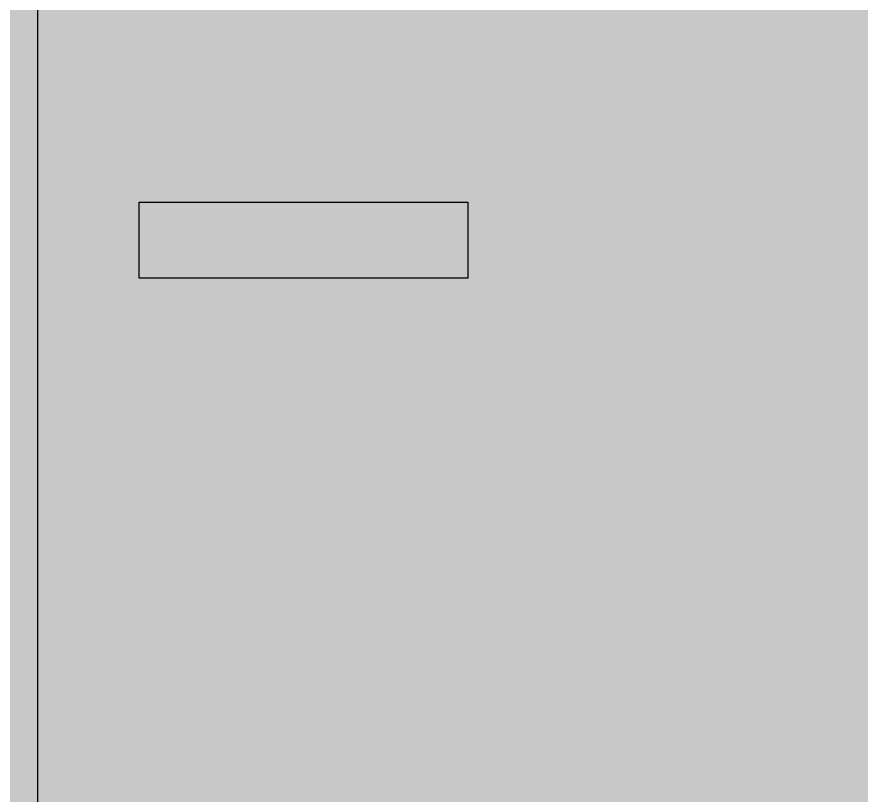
# Model space of a CAD drawing. Header units: millimetres. Extents: x -27408 to 60590, y 623 to 42257.
# Drawn here: x 59184.2 to 59216.84, y 17640.75 to 17670.86 of the extents above; entities that cross this region are included whole.
import ezdxf

# ---------------------------------------------------------------- set-up
doc = ezdxf.new("R2010")
doc.units = ezdxf.units.MM
doc.header["$LTSCALE"] = 100
doc.header["$MEASUREMENT"] = 0
doc.layers.get('0').update_dxf_attribs({"linetype": 'CONTINUOUS'})
for name, color, linetype in [('254', 254, 'CONTINUOUS'), ('ELE9', 9, 'CONTINUOUS'), ('주차-확장', 251, 'CONTINUOUS')]:
    doc.layers.add(name, color=color, linetype=linetype)

# ---------------------------------------------------------------- blocks, each defined once
blk = doc.blocks.new('A$C6A0504F7')
at = {"layer": '주차-확장'}
blk.add_lwpolyline([(5200, 0), (0, 0), (0, 2600), (5200, 2600)], close=True, dxfattribs=at)
at = {"layer": '주차-확장', "ltscale": 10}
blk.add_lwpolyline([(1196, 200), (1046, 200), (1046, 850), (1196, 850)], close=True, dxfattribs=at)
blk = doc.blocks.new('B2FF')
at = {"layer": 'ELE9', "color": 253, "ltscale": 0.1, "rotation": 269.9999999999999}
blk.add_blockref('A$C6A0504F7', (37311004.7, 564871.3), dxfattribs=at)

msp = doc.modelspace()

# ---------------------------------------------------------------- hatches: boundary and pattern name
at = {"layer": '254', "ltscale": 10000}
h = msp.add_hatch(color=256, dxfattribs=at)
h.dxf.hatch_style = 1
edge = h.paths.add_edge_path()
edge.add_arc((59210.946, 17426.068), 50, 180, 270)
edge.add_line((59210.946, 17376.068), (59339.62, 17376.068))
edge.add_arc((59339.62, 17426.068), 50, 270, 360)
edge.add_line((59389.62, 17426.068), (59389.62, 17739.861))
edge.add_arc((59339.62, 17739.861), 50, 0, 90)
edge.add_line((59339.62, 17789.861), (59210.946, 17789.861))
edge.add_arc((59210.946, 17739.861), 50, 90, 180)
edge.add_line((59160.946, 17739.861), (59160.946, 17426.068))

# ---------------------------------------------------------------- next in the draw order: block references
at = {"xscale": 0.01956471256889679, "yscale": 0.01956471256889679, "zscale": 0.01956471256889679}
msp.add_blockref('B2FF', (-670794.073, 6632.608), dxfattribs=at)

doc.saveas('drawing.dxf')
